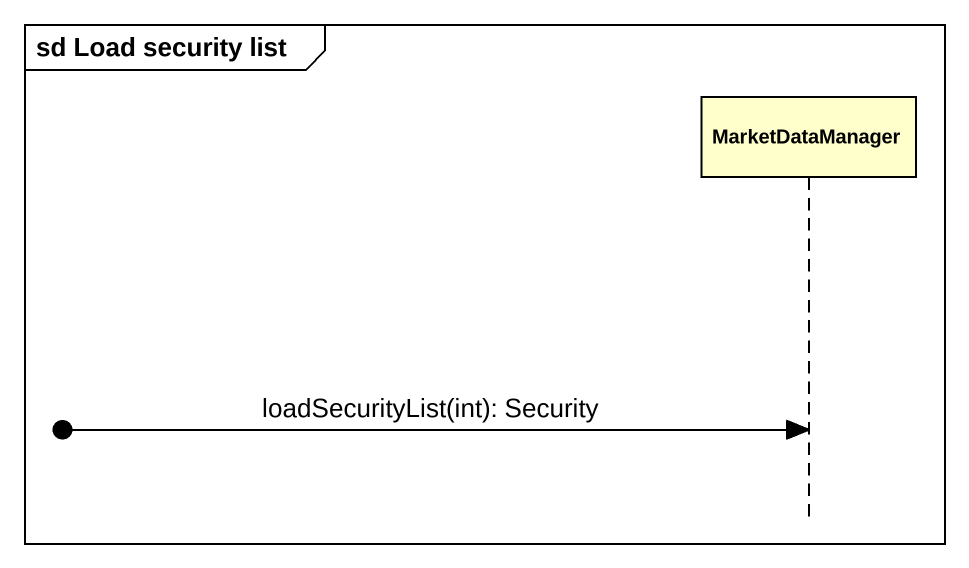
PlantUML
@startuml
mainframe sd Load security list
hide footbox
participant MarketDataManager

[o-> MarketDataManager : loadSecurityList(int): Security
@enduml
